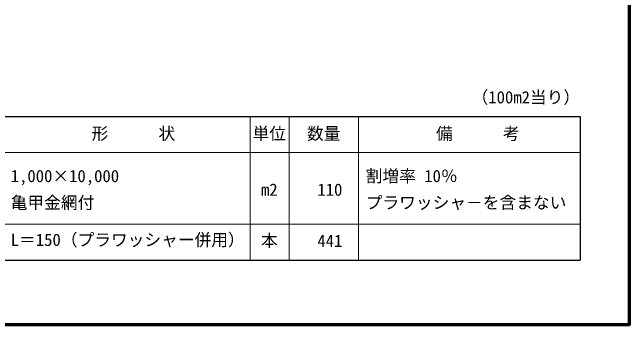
# Model space of a CAD drawing. Units: millimetres, scale not verified. Extents: x 200 to 8200, y 200 to 5740.
# Drawn here: x 5616 to 8200, y 200 to 1506 of the extents above; entities that cross this region are included whole.
import ezdxf
from ezdxf.enums import TextEntityAlignment as Align

# ---------------------------------------------------------------- set-up
doc = ezdxf.new("R2010")
doc.units = ezdxf.units.MM
doc.header["$LTSCALE"] = 20
for name, color, linetype, lineweight in [('C-MTR-FRAM', 5, 'Continuous', 25), ('C-MTR-LINE', 5, 'Continuous', 13), ('C-TTL', 2, 'Continuous', 70)]:
    doc.layers.add(name, color=color, linetype=linetype, lineweight=lineweight)
doc.layers.add('C-MTR-TXT', color=5, linetype='Continuous')
doc.styles.add('ＭＳ ゴシック', font='')
doc.styles.get('ＭＳ ゴシック').set_extended_font_data('MS Gothic')

msp = doc.modelspace()

# ---------------------------------------------------------------- linework, layer by layer
at = {"layer": 'C-MTR-FRAM'}
for p, q in [((4588.76, 1069.95), (7993.07, 1069.95)), ((7993.07, 1069.95), (7993.07, 469.95)), ((4588.76, 469.95), (7993.07, 469.95))]:
    msp.add_line(p, q, dxfattribs=at)
at = {"layer": 'C-MTR-LINE'}
for p, q in [((6610.95, 1070.36), (6610.95, 469.95)), ((6774.25, 1069.95), (6774.25, 469.95)), ((7064.25, 1069.95), (7064.25, 469.95)), ((4588.76, 919.95), (7993.07, 919.95)), ((4588.76, 619.95), (7993.07, 619.95))]:
    msp.add_line(p, q, dxfattribs=at)
at = {"layer": 'C-TTL'}
msp.add_lwpolyline([(200, 200), (8200, 200), (8200, 5740), (200, 5740)], close=True, dxfattribs=at)

# ---------------------------------------------------------------- texts
at = {"layer": 'C-MTR-TXT', "style": 'ＭＳ ゴシック'}
for s, p in [('（100m2当り）', (7538.07, 1109.95)), ('L＝150（プラワッシャー併用）', (5608.78, 513.7))]:
    msp.add_text(s, height=51.32, dxfattribs=at).set_placement(p, align=Align.BOTTOM_LEFT)
for s, p in [('形\u3000\u3000\u3000状\u3000', (5947.53, 999.28)), ('数量', (6849.21, 999.28)), ('割増率 10％', (7095.1, 821.57)), ('1,000×10,000', (5608.78, 821.57)), ('亀甲金網付', (5608.78, 710.56)), ('プラワッシャ－を含まない', (7095.1, 710.56))]:
    msp.add_text(s, height=51.32, dxfattribs=at).set_placement(p, align=Align.MIDDLE_LEFT)
for s, p in [('単位', (6691.52, 999.28)), ('\u3000備\u3000\u3000\u3000考\u3000', (7564.31, 999.28)), ('m2', (6691.52, 764.49))]:
    msp.add_text(s, height=51.32, dxfattribs=at).set_placement(p, align=Align.MIDDLE_CENTER)
msp.add_text('110', height=51.32, dxfattribs=at).set_placement((6997.31, 764.49), align=Align.MIDDLE_RIGHT)
msp.add_text('本', height=51.32, dxfattribs=at).set_placement((6691.52, 510.87), align=Align.BOTTOM_CENTER)
msp.add_text('441', height=51.32, dxfattribs=at).set_placement((6997.31, 509.14), align=Align.BOTTOM_RIGHT)

doc.saveas('drawing.dxf')
